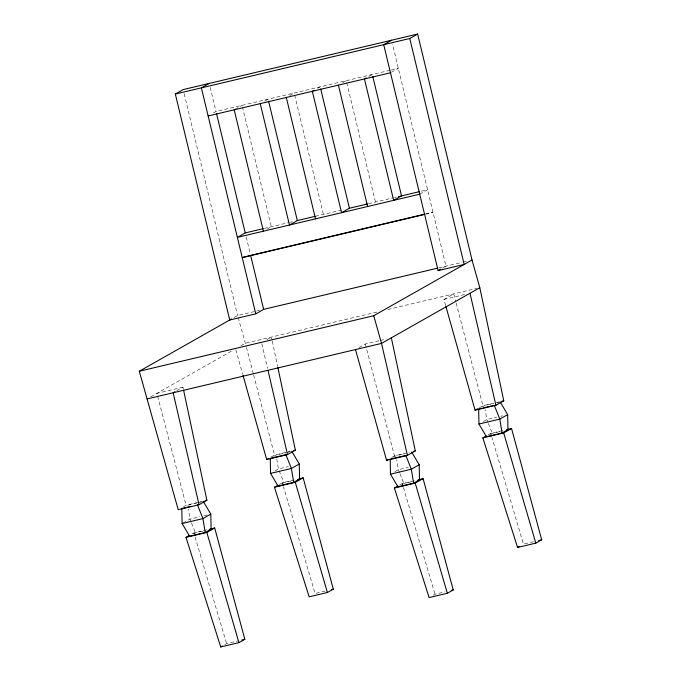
<?xml version="1.0" encoding="UTF-8"?>
<svg xmlns="http://www.w3.org/2000/svg" width="681" height="681" viewBox="0 0 681 681"><rect width="100%" height="100%" fill="white"/><g stroke="black" fill="none" stroke-linecap="round" stroke-linejoin="round"><path stroke-width="0.51" stroke-dasharray="3.4 2.55" d="M213.383 113.003L216.005 111.522L390.332 70.22M235.064 109.309L242.053 105.351M264.611 101.154L268.101 99.179M289.783 95.485L294.158 93.008M317.584 88.326L320.206 86.836M342.756 82.648L346.254 80.664M368.804 76.476L372.303 74.493M391.362 72.288L398.351 68.321L391.337 69.99M266.918 229.225L271.285 226.747L242.555 107.402M419.709 194.179L427.574 189.727L420.56 191.387M234.094 317.525L237.592 315.541L255.622 311.268M150.663 396.912L231.846 350.894M240.904 345.761L245.373 343.233L377.529 311.924M176.711 390.741L182.959 387.191L183.402 389.268M266.952 339.589L271.421 337.061L272.085 340.177M442.488 268.161L445.978 266.177L392.545 44.239M359.049 347.548L365.305 343.999L379.326 340.679M445.646 305.531L443.935 299.436L453.767 293.869L455.904 302.075M183.461 506.715L186.075 505.225L198.98 502.169M271.047 457.079L274.537 455.095L290.412 451.333M273.634 456.466L276.163 455.036L285.926 452.72M182.976 523.034L189.973 519.075L199.891 516.726M274.937 470.92L278.427 468.937L288.352 466.587M192.11 533.904L193.864 532.917L206.76 529.861M279.704 484.268L282.326 482.786L295.222 479.73M193.796 533.81L195.481 532.857L205.253 530.542M282.257 483.68L283.943 482.727L293.715 480.411M391.847 457.351L394.469 455.861L409.349 452.337M479.433 407.715L482.931 405.731L498.807 401.969M393.567 457.24L396.087 455.802L404.88 453.725M482.02 407.102L484.549 405.672L493.342 403.586M394.861 471.686L398.359 469.711L408.285 467.362M483.323 421.556L486.821 419.573L496.747 417.223M399.628 485.042L402.25 483.553L415.155 480.497M488.09 434.904L490.712 433.422L503.608 430.366M402.19 484.446L403.876 483.493L413.639 481.178M490.652 434.316L492.337 433.363L502.101 431.047M224.926 644.567L226.611 643.605L237.754 640.966M433.32 595.203L435.006 594.241L445.136 591.849M425.523 214.183L432.988 212.208L425.778 213.911M264.271 228.407L289.314 222.474M290.319 222.236L292.319 221.759M315.363 216.303L341.411 210.131M368.464 203.721L393.507 197.788M394.512 197.558L396.521 197.081M256.626 311.03L259.631 310.323M438.768 267.888L462.007 262.381M463.012 262.142L467.021 261.198M387.829 309.48L476.811 288.412M443.935 299.436L465.974 294.218M182.959 387.191L156.911 393.363L186.075 505.225M380.33 340.44L386.34 339.019M286.905 452.49L289.834 451.792M497.249 402.667L500.177 401.969M500.714 416.287L502.697 415.81M199.967 501.94L202.947 501.233M187.701 505.166L197.464 502.859M198.443 502.621L201.372 501.931M203.866 515.781L207.833 514.845M325.203 591.074L315.073 593.474L283.526 486.847M533.598 541.71L523.468 544.11L491.912 437.483M488.005 422.526L486.821 419.573L485.195 409.647M488.396 423.514L492.337 433.363M399.543 472.665L398.359 469.711L396.742 459.777M399.934 473.644L403.876 483.493M279.219 470.911L283.943 482.727M191.148 522.029L189.973 519.075L188.348 509.141M191.548 523.008L195.481 532.857M490.712 433.422L491.614 436.461M402.25 483.553L403.152 486.6M403.45 487.613L435.006 594.241M282.326 482.786L283.219 485.825M193.864 532.917L194.766 535.964M195.064 536.977L226.611 643.605M238.146 317.516L246.173 346.306M235.83 349.813L242.683 374.201M456.168 303.105L482.931 405.731M365.305 343.999L394.469 455.861M246.445 347.336L253.4 374.022M253.672 375.044L274.537 455.095M346.748 82.724L375.478 202.061M294.652 95.068L323.381 214.404M210.208 87.432L216.005 111.522M246.216 237.005L250.157 253.358M184.185 93.714L237.592 315.541M261.827 343.658L267.539 368.319M272.298 341.207L277.576 366.114M276.809 459.011L278.427 468.937"/><path stroke-width="1.02" d="M437.738 268.127L263.641 309.37L255.775 313.83L229.727 320.002L175.332 94.038L183.189 89.586L417.632 34.05L472.027 260.006L479.816 287.697L503.77 400.794L495.904 405.255L475.066 410.192L445.936 306.552M209.246 83.414L201.38 87.866L255.775 313.83M391.584 40.222L383.718 44.674L438.121 270.638L464.17 264.466L409.766 38.511L417.632 34.05M314.086 90.301L312.341 91.297L341.564 212.693L349.43 208.233L367.459 203.959M366.182 77.957L364.437 78.953L393.661 200.35L401.526 195.89L372.796 76.553M263.266 228.646L245.237 232.919L237.371 237.371L419.709 194.179M315.363 216.303L297.333 220.576L289.468 225.028L260.244 103.631M183.623 390.307L206.913 500.297L199.056 504.749L178.218 509.686L139.299 371.247L231.472 319.006M174.923 391.754L173.136 392.767L199.056 504.749M438.121 270.638L440.743 269.148M139.299 371.247L373.741 315.712L472.027 260.006M479.816 287.697L381.522 343.403L147.087 398.938M242.972 375.214L266.68 459.547L268.425 458.56M266.68 459.547L287.518 454.619L295.375 450.158L277.797 367.153M203.33 501.463L210.812 514.138L202.947 518.59L182.108 523.527L181.801 508.511L190.595 506.426M291.791 451.333L299.265 463.999L291.408 468.46L270.57 473.397L270.263 458.381L285.892 454.678L291.408 468.46L293.673 482.361L278.044 486.064L270.57 473.397M209.739 529.154L214.702 527.979L244.845 639.289L238.954 642.634L220.712 646.95L185.998 537.377L189.497 535.394M299.189 478.786L303.164 477.849L333.307 589.15L327.408 592.496L309.174 596.82L274.46 487.238L277.95 485.255M278.044 486.064L279.729 485.11M182.108 523.527L189.582 536.202L205.211 532.499L211.11 529.154L210.812 514.138M293.673 482.361L299.572 479.024L299.265 463.999M185.998 537.377L206.837 532.44L214.702 527.979M274.46 487.238L295.299 482.301L303.164 477.849M355.473 349.574L386.604 460.322L388.349 459.334M475.066 410.192L477.687 408.702M386.604 460.322L407.442 455.385L415.308 450.933L391.354 337.827M411.716 452.099L419.198 464.774L411.333 469.226L390.494 474.163L390.196 459.147L405.825 455.444L411.333 469.226L413.605 483.135L397.976 486.838L390.494 474.163M500.177 401.969L507.66 414.635L499.794 419.096L478.956 424.033L478.649 409.017M419.121 479.56L423.088 478.615L453.24 589.925L447.34 593.27L429.107 597.586L394.384 488.013L397.883 486.03M506.587 429.66L511.55 428.485L541.701 539.795L535.802 543.132L517.569 547.456L482.846 437.874L486.345 435.891M413.605 483.135L419.505 479.79L419.198 464.774M478.956 424.033L486.438 436.7L502.067 432.997L507.966 429.66L507.66 414.635M394.384 488.013L415.223 483.076L423.088 478.615M482.846 437.874L503.685 432.937L511.55 428.485M220.712 646.95L222.398 645.997M517.569 547.456L519.254 546.494M249.714 255.647L242.249 257.622L424.586 214.43M175.332 94.038L409.766 38.511M208.148 115.974L390.485 72.782M398.521 196.605L419.556 191.625M424.748 214.157L250.651 255.401L263.641 309.37M293.392 450.626L295.375 450.158M501.786 401.262L503.77 400.794M479.628 408.779L481.586 408.319M483.536 407.859L493.308 405.544M204.93 500.765L206.913 500.297M413.324 451.401L415.308 450.933M297.623 479.484L299.572 479.024M209.161 529.614L211.11 529.154M417.547 480.25L419.505 479.79M331.281 589.635L333.307 589.15M538.662 540.51L541.701 539.795M241.806 640.012L244.845 639.289M451.214 590.401L453.24 589.925M494.278 405.314L499.794 419.096L502.067 432.997M197.43 504.808L202.947 518.59L205.211 532.499M503.685 432.937L535.802 543.132M415.223 483.076L447.34 593.27M295.299 482.301L327.408 592.496M206.837 532.44L238.954 642.634M373.741 315.712L381.522 343.403L407.442 455.385M338.389 85.125L367.612 206.522M320.7 88.896L349.43 208.233M286.292 97.46L315.516 218.865M268.603 101.239L297.333 220.576M234.196 109.803L263.419 231.2M216.507 113.574L245.237 232.919M469.984 293.264L495.904 405.255M268.016 370.37L287.518 454.619"/></g></svg>
